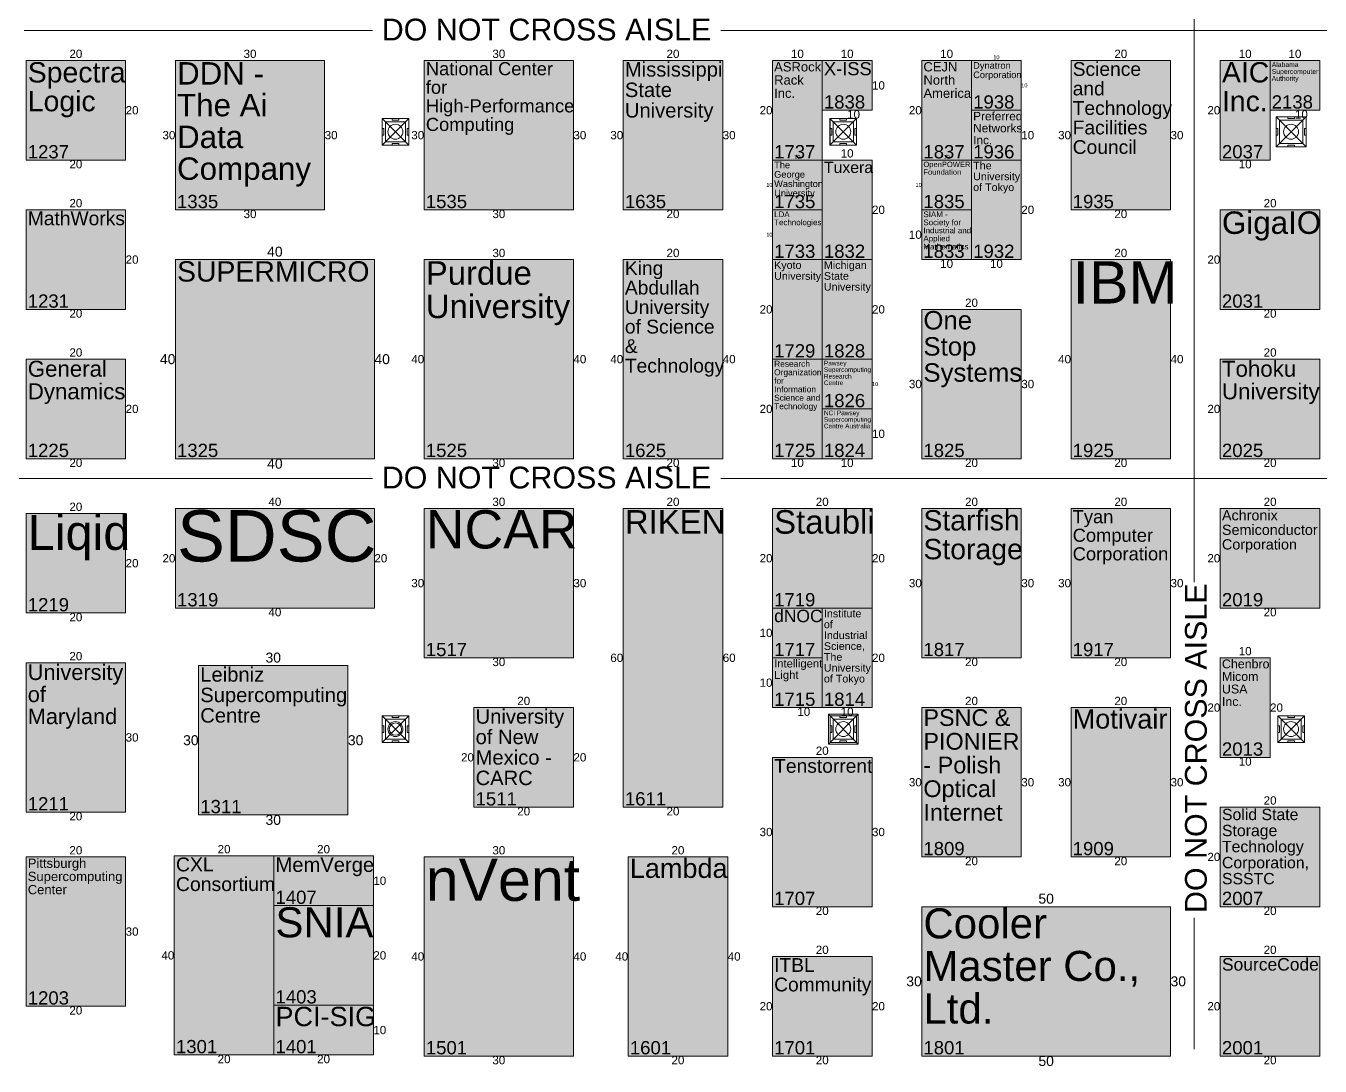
# Model space of a CAD drawing. Header units: inches. Extents: x 938 to 12482, y -17198 to -3672.
# Drawn here: x 6909 to 10030, y -15529 to -13021 of the extents above; entities that cross this region are included whole.
import ezdxf
from ezdxf.enums import TextEntityAlignment as Align

# ---------------------------------------------------------------- set-up
doc = ezdxf.new("R2010")
doc.units = ezdxf.units.IN
doc.header["$MEASUREMENT"] = 0
for name, color, linetype, true_color in [('Aisle do not cross', 7, 'Continuous', 0xffffff), ('BOOTH_DIMENSION', 7, 'Continuous', 0x000000), ('BOOTH_NUMBER', 7, 'Continuous', 0x000000), ('BOOTHLAYER', 7, 'Continuous', 0x000000), ('Columns', 7, 'Continuous', 0xffffff), ('COMPANY_NAME', 7, 'Continuous', 0x000000), ('HIGHLIGHT_SCHEME', 7, 'Continuous', 0x000000)]:
    doc.layers.add(name, color=color, linetype=linetype, true_color=true_color)
doc.styles.add('Arial', font='Arial.ttf')

msp = doc.modelspace()

# ---------------------------------------------------------------- hatches: boundary and pattern name
at = {"layer": 'HIGHLIGHT_SCHEME', "true_color": 0x48beb7, "transparency": 33554687}
for points in [[(6909.1, -13104.5), (7149.1, -13104.5), (7149.1, -13344.5), (6909.1, -13344.5)], [(7269.1, -13104.5), (7629.1, -13104.5), (7629.1, -13464.5), (7269.1, -13464.5)], [(7869.1, -13104.5), (8229.1, -13104.5), (8229.1, -13464.5), (7869.1, -13464.5)], [(8349.1, -13104.5), (8589.1, -13104.5), (8589.1, -13464.5), (8349.1, -13464.5)], [(8709.1, -13104.5), (8829.1, -13104.5), (8829.1, -13344.5), (8709.1, -13344.5)], [(8829.1, -13104.5), (8949.1, -13104.5), (8949.1, -13224.5), (8829.1, -13224.5)], [(9069.1, -13104.5), (9189.1, -13104.5), (9189.1, -13344.5), (9069.1, -13344.5)], [(9189.1, -13104.5), (9309.1, -13104.5), (9309.1, -13224.5), (9189.1, -13224.5)], [(9429.1, -13104.5), (9669.1, -13104.5), (9669.1, -13464.5), (9429.1, -13464.5)], [(9789.1, -13104.5), (9909.1, -13104.5), (9909.1, -13344.5), (9789.1, -13344.5)], [(9909.1, -13104.5), (10029.1, -13104.5), (10029.1, -13224.5), (9909.1, -13224.5)], [(9189.1, -13224.5), (9309.1, -13224.5), (9309.1, -13344.5), (9189.1, -13344.5)], [(8709.1, -13344.5), (8829.1, -13344.5), (8829.1, -13464.5), (8709.1, -13464.5)], [(8829.1, -13344.5), (8949.1, -13344.5), (8949.1, -13584.5), (8829.1, -13584.5)], [(9069.1, -13344.5), (9189.1, -13344.5), (9189.1, -13464.5), (9069.1, -13464.5)], [(9189.1, -13344.5), (9309.1, -13344.5), (9309.1, -13584.5), (9189.1, -13584.5)], [(6909.1, -13464.5), (7149.1, -13464.5), (7149.1, -13704.5), (6909.1, -13704.5)], [(8709.1, -13464.5), (8829.1, -13464.5), (8829.1, -13584.5), (8709.1, -13584.5)], [(9069.1, -13464.5), (9189.1, -13464.5), (9189.1, -13584.5), (9069.1, -13584.5)], [(9789.1, -13464.5), (10029.1, -13464.5), (10029.1, -13704.5), (9789.1, -13704.5)], [(7269.1, -13584.5), (7749.1, -13584.5), (7749.1, -14064.5), (7269.1, -14064.5)], [(7869.1, -13584.5), (8229.1, -13584.5), (8229.1, -14064.5), (7869.1, -14064.5)], [(8349.1, -13584.5), (8589.1, -13584.5), (8589.1, -14064.5), (8349.1, -14064.5)], [(8709.1, -13584.5), (8829.1, -13584.5), (8829.1, -13824.5), (8709.1, -13824.5)], [(8829.1, -13584.5), (8949.1, -13584.5), (8949.1, -13824.5), (8829.1, -13824.5)], [(9429.1, -13584.5), (9669.1, -13584.5), (9669.1, -14064.5), (9429.1, -14064.5)], [(9069.1, -13704.5), (9309.1, -13704.5), (9309.1, -14064.5), (9069.1, -14064.5)], [(6909.1, -13824.5), (7149.1, -13824.5), (7149.1, -14064.5), (6909.1, -14064.5)], [(8709.1, -13824.5), (8829.1, -13824.5), (8829.1, -14064.5), (8709.1, -14064.5)], [(8829.1, -13824.5), (8949.1, -13824.5), (8949.1, -13944.5), (8829.1, -13944.5)], [(9789.1, -13824.5), (10029.1, -13824.5), (10029.1, -14064.5), (9789.1, -14064.5)], [(8829.1, -13944.5), (8949.1, -13944.5), (8949.1, -14064.5), (8829.1, -14064.5)], [(6909.1, -14196.5), (6909.1, -14436.5), (7149.1, -14436.5), (7149.1, -14196.5)], [(7269.1, -14184.5), (7749.1, -14184.5), (7749.1, -14424.5), (7269.1, -14424.5)], [(7869.1, -14184.5), (8229.1, -14184.5), (8229.1, -14544.5), (7869.1, -14544.5)], [(8349.1, -14184.5), (8589.1, -14184.5), (8589.1, -14904.5), (8349.1, -14904.5)], [(8709.1, -14184.5), (8949.1, -14184.5), (8949.1, -14424.5), (8709.1, -14424.5)], [(9069.1, -14184.5), (9309.1, -14184.5), (9309.1, -14544.5), (9069.1, -14544.5)], [(9429.1, -14184.5), (9669.1, -14184.5), (9669.1, -14544.5), (9429.1, -14544.5)], [(9789.1, -14184.5), (10029.1, -14184.5), (10029.1, -14424.5), (9789.1, -14424.5)], [(8829.1, -14424.5), (8949.1, -14424.5), (8949.1, -14664.5), (8829.1, -14664.5)], [(8709.1, -14544.5), (8829.1, -14544.5), (8829.1, -14664.5), (8709.1, -14664.5)], [(9789.1, -14544.5), (9909.1, -14544.5), (9909.1, -14784.5), (9789.1, -14784.5)], [(6909.1, -14556.5), (6909.1, -14916.5), (7149.1, -14916.5), (7149.1, -14556.5)], [(7325.1, -14563.2), (7325.1, -14923.2), (7685.1, -14923.2), (7685.1, -14563.2)], [(7989.1, -14664.5), (8229.1, -14664.5), (8229.1, -14904.5), (7989.1, -14904.5)], [(9069.1, -14664.5), (9309.1, -14664.5), (9309.1, -15024.5), (9069.1, -15024.5)], [(9429.1, -14664.5), (9669.1, -14664.5), (9669.1, -15024.5), (9429.1, -15024.5)], [(8709.1, -14784.5), (8949.1, -14784.5), (8949.1, -15144.5), (8709.1, -15144.5)], [(9789.1, -14904.5), (10029.1, -14904.5), (10029.1, -15144.5), (9789.1, -15144.5)], [(6909.1, -15024.5), (7149.1, -15024.5), (7149.1, -15384.5), (6909.1, -15384.5)], [(7266.5, -15021.9), (7266.5, -15501.9), (7506.5, -15501.9), (7506.5, -15021.9)], [(7506.5, -15021.9), (7746.5, -15021.9), (7746.5, -15141.9), (7506.5, -15141.9)], [(7869.1, -15024.5), (7869.1, -15504.5), (8229.1, -15504.5), (8229.1, -15024.5)], [(8361.1, -15024.5), (8361.1, -15504.5), (8601.1, -15504.5), (8601.1, -15024.5)], [(7506.5, -15141.9), (7746.5, -15141.9), (7746.5, -15381.9), (7506.5, -15381.9)], [(9069.1, -15144.5), (9669.1, -15144.5), (9669.1, -15504.5), (9069.1, -15504.5)], [(8709.1, -15264.5), (8949.1, -15264.5), (8949.1, -15504.5), (8709.1, -15504.5)], [(9789.1, -15264.5), (10029.1, -15264.5), (10029.1, -15504.5), (9789.1, -15504.5)], [(7506.5, -15381.9), (7746.5, -15381.9), (7746.5, -15501.9), (7506.5, -15501.9)]]:
    msp.add_hatch(color=123, dxfattribs=at).paths.add_polyline_path(points, flags=0)
at = {"layer": 'HIGHLIGHT_SCHEME', "true_color": 0xf9c981, "transparency": 33554687}
msp.add_hatch(color=31, dxfattribs=at).paths.add_polyline_path([(8709.1, -14424.5), (8829.1, -14424.5), (8829.1, -14544.5), (8709.1, -14544.5)], flags=0)

# ---------------------------------------------------------------- linework, layer by layer
at = {"layer": 'Aisle do not cross', "color": 1, "lineweight": 5, "transparency": 33554687}
for points in [[(9725.7, -14362.3), (9725.7, -11770.3)], [(6904.1, -13031.9), (7744.6, -13031.9)], [(8584.2, -13031.9), (10573.2, -13031.9)], [(5463.6, -14111.9), (7744.6, -14111.9)], [(8584.2, -14111.9), (10629.1, -14111.9)], [(9725.7, -15488.2), (9725.7, -15171.7)]]:
    msp.add_lwpolyline(points, dxfattribs=at).dxf.unprotected_set("ltscale", 0)
at = {"layer": 'BOOTHLAYER', "color": 7, "lineweight": 5}
for points in [[(6909.1, -13104.5), (7149.1, -13104.5), (7149.1, -13344.5), (6909.1, -13344.5)], [(7269.1, -13104.5), (7629.1, -13104.5), (7629.1, -13464.5), (7269.1, -13464.5)], [(7869.1, -13104.5), (8229.1, -13104.5), (8229.1, -13464.5), (7869.1, -13464.5)], [(8349.1, -13104.5), (8589.1, -13104.5), (8589.1, -13464.5), (8349.1, -13464.5)], [(8709.1, -13104.5), (8829.1, -13104.5), (8829.1, -13344.5), (8709.1, -13344.5)], [(8829.1, -13104.5), (8949.1, -13104.5), (8949.1, -13224.5), (8829.1, -13224.5)], [(9069.1, -13104.5), (9189.1, -13104.5), (9189.1, -13344.5), (9069.1, -13344.5)], [(9189.1, -13104.5), (9309.1, -13104.5), (9309.1, -13224.5), (9189.1, -13224.5)], [(9429.1, -13104.5), (9669.1, -13104.5), (9669.1, -13464.5), (9429.1, -13464.5)], [(9789.1, -13104.5), (9909.1, -13104.5), (9909.1, -13344.5), (9789.1, -13344.5)], [(9909.1, -13104.5), (10029.1, -13104.5), (10029.1, -13224.5), (9909.1, -13224.5)], [(9189.1, -13224.5), (9309.1, -13224.5), (9309.1, -13344.5), (9189.1, -13344.5)], [(8709.1, -13344.5), (8829.1, -13344.5), (8829.1, -13464.5), (8709.1, -13464.5)], [(8829.1, -13344.5), (8949.1, -13344.5), (8949.1, -13584.5), (8829.1, -13584.5)], [(9069.1, -13344.5), (9189.1, -13344.5), (9189.1, -13464.5), (9069.1, -13464.5)], [(9189.1, -13344.5), (9309.1, -13344.5), (9309.1, -13584.5), (9189.1, -13584.5)], [(6909.1, -13464.5), (7149.1, -13464.5), (7149.1, -13704.5), (6909.1, -13704.5)], [(8709.1, -13464.5), (8829.1, -13464.5), (8829.1, -13584.5), (8709.1, -13584.5)], [(9069.1, -13464.5), (9189.1, -13464.5), (9189.1, -13584.5), (9069.1, -13584.5)], [(9789.1, -13464.5), (10029.1, -13464.5), (10029.1, -13704.5), (9789.1, -13704.5)], [(7269.1, -13584.5), (7749.1, -13584.5), (7749.1, -14064.5), (7269.1, -14064.5)], [(7869.1, -13584.5), (8229.1, -13584.5), (8229.1, -14064.5), (7869.1, -14064.5)], [(8349.1, -13584.5), (8589.1, -13584.5), (8589.1, -14064.5), (8349.1, -14064.5)], [(8709.1, -13584.5), (8829.1, -13584.5), (8829.1, -13824.5), (8709.1, -13824.5)], [(8829.1, -13584.5), (8949.1, -13584.5), (8949.1, -13824.5), (8829.1, -13824.5)], [(9429.1, -13584.5), (9669.1, -13584.5), (9669.1, -14064.5), (9429.1, -14064.5)], [(9069.1, -13704.5), (9309.1, -13704.5), (9309.1, -14064.5), (9069.1, -14064.5)], [(6909.1, -13824.5), (7149.1, -13824.5), (7149.1, -14064.5), (6909.1, -14064.5)], [(8709.1, -13824.5), (8829.1, -13824.5), (8829.1, -14064.5), (8709.1, -14064.5)], [(8829.1, -13824.5), (8949.1, -13824.5), (8949.1, -13944.5), (8829.1, -13944.5)], [(9789.1, -13824.5), (10029.1, -13824.5), (10029.1, -14064.5), (9789.1, -14064.5)], [(8829.1, -13944.5), (8949.1, -13944.5), (8949.1, -14064.5), (8829.1, -14064.5)], [(6909.1, -14196.5), (6909.1, -14436.5), (7149.1, -14436.5), (7149.1, -14196.5)], [(7269.1, -14184.5), (7749.1, -14184.5), (7749.1, -14424.5), (7269.1, -14424.5)], [(7869.1, -14184.5), (8229.1, -14184.5), (8229.1, -14544.5), (7869.1, -14544.5)], [(8349.1, -14184.5), (8589.1, -14184.5), (8589.1, -14904.5), (8349.1, -14904.5)], [(8709.1, -14184.5), (8949.1, -14184.5), (8949.1, -14424.5), (8709.1, -14424.5)], [(9069.1, -14184.5), (9309.1, -14184.5), (9309.1, -14544.5), (9069.1, -14544.5)], [(9429.1, -14184.5), (9669.1, -14184.5), (9669.1, -14544.5), (9429.1, -14544.5)], [(9789.1, -14184.5), (10029.1, -14184.5), (10029.1, -14424.5), (9789.1, -14424.5)], [(8709.1, -14424.5), (8829.1, -14424.5), (8829.1, -14544.5), (8709.1, -14544.5)], [(8829.1, -14424.5), (8949.1, -14424.5), (8949.1, -14664.5), (8829.1, -14664.5)], [(8709.1, -14544.5), (8829.1, -14544.5), (8829.1, -14664.5), (8709.1, -14664.5)], [(9789.1, -14544.5), (9909.1, -14544.5), (9909.1, -14784.5), (9789.1, -14784.5)], [(6909.1, -14556.5), (6909.1, -14916.5), (7149.1, -14916.5), (7149.1, -14556.5)], [(7325.1, -14563.2), (7325.1, -14923.2), (7685.1, -14923.2), (7685.1, -14563.2)], [(7989.1, -14664.5), (8229.1, -14664.5), (8229.1, -14904.5), (7989.1, -14904.5)], [(9069.1, -14664.5), (9309.1, -14664.5), (9309.1, -15024.5), (9069.1, -15024.5)], [(9429.1, -14664.5), (9669.1, -14664.5), (9669.1, -15024.5), (9429.1, -15024.5)], [(8709.1, -14784.5), (8949.1, -14784.5), (8949.1, -15144.5), (8709.1, -15144.5)], [(9789.1, -14904.5), (10029.1, -14904.5), (10029.1, -15144.5), (9789.1, -15144.5)], [(6909.1, -15024.5), (7149.1, -15024.5), (7149.1, -15384.5), (6909.1, -15384.5)], [(7266.5, -15021.9), (7266.5, -15501.9), (7506.5, -15501.9), (7506.5, -15021.9)], [(7506.5, -15021.9), (7746.5, -15021.9), (7746.5, -15141.9), (7506.5, -15141.9)], [(7869.1, -15024.5), (7869.1, -15504.5), (8229.1, -15504.5), (8229.1, -15024.5)], [(8361.1, -15024.5), (8361.1, -15504.5), (8601.1, -15504.5), (8601.1, -15024.5)], [(7506.5, -15141.9), (7746.5, -15141.9), (7746.5, -15381.9), (7506.5, -15381.9)], [(9069.1, -15144.5), (9669.1, -15144.5), (9669.1, -15504.5), (9069.1, -15504.5)], [(8709.1, -15264.5), (8949.1, -15264.5), (8949.1, -15504.5), (8709.1, -15504.5)], [(9789.1, -15264.5), (10029.1, -15264.5), (10029.1, -15504.5), (9789.1, -15504.5)], [(7506.5, -15381.9), (7746.5, -15381.9), (7746.5, -15501.9), (7506.5, -15501.9)]]:
    msp.add_lwpolyline(points, close=True, dxfattribs=at)
at = {"layer": 'Columns', "color": 6, "lineweight": 5, "transparency": 33554687}
for points in [[(7767.8, -13244.4), (7831.8, -13308.4), (7831.8, -13244.4), (7767.8, -13308.4)], [(7831.9, -13244.4), (7767.8, -13244.4), (7767.8, -13308.4), (7831.9, -13308.4), (7831.9, -13244.4)], [(7767.9, -13244.4), (7767.9, -13308.4)], [(7824.2, -13252.1), (7824.2, -13300.8), (7775.5, -13300.8), (7775.5, -13252.1), (7824.2, -13252.1)], [(7807.9, -13244.4), (7807.9, -13248.4), (7791.9, -13248.4), (7791.9, -13244.4)], [(8847.8, -13244.4), (8911.8, -13308.4), (8911.8, -13244.4), (8847.8, -13308.4)], [(8911.9, -13244.4), (8847.8, -13244.4), (8847.8, -13308.4), (8911.9, -13308.4), (8911.9, -13244.4)], [(8847.9, -13244.4), (8847.9, -13308.4)], [(8904.2, -13252.1), (8904.2, -13300.8), (8855.5, -13300.8), (8855.5, -13252.1), (8904.2, -13252.1)], [(8887.9, -13244.4), (8887.9, -13248.4), (8871.9, -13248.4), (8871.9, -13244.4)], [(9923.8, -13240.4), (9995.8, -13312.4), (9995.8, -13240.4), (9923.8, -13312.4)], [(9995.9, -13240.4), (9923.8, -13240.4), (9923.8, -13312.4), (9995.9, -13312.4), (9995.9, -13240.4)], [(9923.9, -13240.4), (9923.9, -13312.4)], [(9931.5, -13304.8), (9988.2, -13304.8), (9988.2, -13248.1), (9931.5, -13248.1), (9931.5, -13304.8)], [(9967.9, -13240.4), (9967.9, -13244.4), (9951.9, -13244.4), (9951.9, -13240.4)], [(7767.9, -13284.4), (7771.9, -13284.4), (7771.9, -13268.4), (7767.9, -13268.4)], [(7831.9, -13284.4), (7827.9, -13284.4), (7827.9, -13268.4), (7831.9, -13268.4)], [(8847.9, -13284.4), (8851.9, -13284.4), (8851.9, -13268.4), (8847.9, -13268.4)], [(8911.9, -13284.4), (8907.9, -13284.4), (8907.9, -13268.4), (8911.9, -13268.4)], [(9923.9, -13284.4), (9927.9, -13284.4), (9927.9, -13268.4), (9923.9, -13268.4)], [(9995.9, -13268.4), (9991.9, -13268.4), (9991.9, -13284.4), (9995.9, -13284.4)], [(7807.9, -13308.4), (7807.9, -13304.4), (7791.9, -13304.4), (7791.9, -13308.4)], [(8887.9, -13308.4), (8887.9, -13304.4), (8871.9, -13304.4), (8871.9, -13308.4)], [(9967.9, -13312.4), (9967.9, -13308.4), (9951.9, -13308.4), (9951.9, -13312.4)], [(7767.8, -14684.4), (7831.8, -14748.4), (7831.8, -14684.4), (7767.8, -14748.4)], [(7831.9, -14684.4), (7767.8, -14684.4), (7767.8, -14748.4), (7831.9, -14748.4), (7831.9, -14684.4)], [(7767.9, -14684.4), (7767.9, -14748.4)], [(7824.2, -14740.8), (7775.5, -14740.8), (7775.5, -14692.1), (7824.2, -14692.1), (7824.2, -14740.8)], [(7807.9, -14684.4), (7807.9, -14688.4), (7791.9, -14688.4), (7791.9, -14684.4)], [(8843.8, -14680.4), (8843.8, -14752.4), (8915.8, -14752.4), (8915.8, -14680.4), (8843.8, -14680.4)], [(8843.8, -14752.4), (8915.8, -14680.4)], [(8843.8, -14680.4), (8915.8, -14752.4)], [(8911.9, -14684.4), (8911.9, -14748.4), (8847.9, -14748.4), (8847.9, -14684.4), (8911.9, -14684.4)], [(8904.2, -14692.1), (8904.2, -14740.8), (8855.5, -14740.8), (8855.5, -14692.1), (8904.2, -14692.1)], [(8887.9, -14684.4), (8887.9, -14688.4), (8871.9, -14688.4), (8871.9, -14684.4)], [(9927.8, -14684.4), (9991.8, -14748.4), (9991.8, -14684.4), (9927.8, -14748.4)], [(9991.9, -14684.4), (9927.8, -14684.4), (9927.8, -14748.4), (9991.9, -14748.4), (9991.9, -14684.4)], [(9927.9, -14684.4), (9927.9, -14748.4)], [(9984.2, -14692.1), (9984.2, -14740.8), (9935.5, -14740.8), (9935.5, -14692.1), (9984.2, -14692.1)], [(9967.9, -14684.4), (9967.9, -14688.4), (9951.9, -14688.4), (9951.9, -14684.4)], [(7767.9, -14724.4), (7771.9, -14724.4), (7771.9, -14708.4), (7767.9, -14708.4)], [(7831.9, -14724.4), (7827.9, -14724.4), (7827.9, -14708.4), (7831.9, -14708.4)], [(8847.9, -14724.4), (8851.9, -14724.4), (8851.9, -14708.4), (8847.9, -14708.4)], [(8911.9, -14724.4), (8907.9, -14724.4), (8907.9, -14708.4), (8911.9, -14708.4)], [(9927.9, -14724.4), (9931.9, -14724.4), (9931.9, -14708.4), (9927.9, -14708.4)], [(9991.9, -14724.4), (9987.9, -14724.4), (9987.9, -14708.4), (9991.9, -14708.4)], [(7807.9, -14748.4), (7807.9, -14744.4), (7791.9, -14744.4), (7791.9, -14748.4)], [(8887.9, -14748.4), (8887.9, -14744.4), (8871.9, -14744.4), (8871.9, -14748.4)], [(9967.9, -14748.4), (9967.9, -14744.4), (9951.9, -14744.4), (9951.9, -14748.4)]]:
    msp.add_lwpolyline(points, dxfattribs=at).dxf.unprotected_set("ltscale", 0)
for centre, radius in [((7799.8, -13276.4), 18), ((8879.8, -13276.4), 18), ((9959.8, -13276.4), 18), ((7799.8, -14716.4), 18), ((8879.8, -14716.4), 18), ((9959.8, -14716.4), 18), ((7799.8, -14716.4), 14.8)]:
    msp.add_circle(centre, radius, dxfattribs=at).dxf.unprotected_set("ltscale", 0)

# ---------------------------------------------------------------- texts
at = {"layer": 'Aisle do not cross', "color": 1, "style": 'Arial'}
for rotation, p in [(360, (8164.1, -13030)), (360, (8164.1, -14110)), (90, (9730.2, -14762.6))]:
    msp.add_text('DO NOT CROSS AISLE', height=52.5, rotation=rotation, dxfattribs=at).set_placement(p, align=Align.MIDDLE_CENTER)
at = {"layer": 'BOOTH_DIMENSION', "color": 8, "style": 'Arial'}
for s, height, p in [('20', 20, (7029.1, -13104.5)), ('30', 20, (7449.1, -13104.5)), ('30', 20, (8049.1, -13104.5)), ('20', 20, (8469.1, -13104.5)), ('10', 20, (8769.1, -13104.5)), ('10', 20, (8889.1, -13104.5)), ('10', 20, (9129.1, -13104.5)), ('10', 9.6, (9249.1, -13104.5)), ('20', 20, (9549.1, -13104.5)), ('10', 20, (9849.1, -13104.5)), ('10', 20, (9969.1, -13104.5)), ('10', 20, (8889.1, -13344.5)), ('10', 9.6, (8769.1, -13344.5)), ('10', 9.6, (9129.1, -13344.5)), ('20', 20, (7029.1, -13464.5)), ('20', 20, (9909.1, -13464.5)), ('40', 24, (7509.1, -13584.5)), ('30', 20, (8049.1, -13584.5)), ('20', 20, (8469.1, -13584.5)), ('20', 20, (9549.1, -13584.5)), ('20', 20, (9189.1, -13704.5)), ('20', 20, (7029.1, -13824.5)), ('20', 20, (9909.1, -13824.5)), ('20', 20, (7029.1, -14196.5)), ('40', 20, (7509.1, -14184.5)), ('30', 20, (8049.1, -14184.5)), ('20', 20, (8469.1, -14184.5)), ('20', 20, (8829.1, -14184.5)), ('20', 20, (9189.1, -14184.5)), ('20', 20, (9549.1, -14184.5)), ('20', 20, (9909.1, -14184.5)), ('20', 20, (7029.1, -14556.5)), ('30', 24, (7505.1, -14563.2)), ('10', 20, (9849.1, -14544.5)), ('20', 20, (8109.1, -14664.5)), ('20', 20, (9189.1, -14664.5)), ('20', 20, (9549.1, -14664.5)), ('20', 20, (8829.1, -14784.5)), ('20', 20, (9909.1, -14904.5)), ('20', 20, (7029.1, -15024.5)), ('20', 20, (7386.5, -15021.9)), ('20', 20, (7626.5, -15021.9)), ('30', 20, (8049.1, -15024.5)), ('20', 20, (8481.1, -15024.5)), ('50', 24, (9369.1, -15144.5)), ('20', 20, (8829.1, -15264.5)), ('20', 20, (9909.1, -15264.5))]:
    msp.add_text(s, height=height, dxfattribs=at).set_placement(p, align=Align.BOTTOM_CENTER)
for s, height, p in [('10', 20, (8949.1, -13164.5)), ('10', 9.6, (9309.1, -13164.5)), ('20', 20, (7149.1, -13224.5)), ('30', 20, (7629.1, -13284.5)), ('30', 20, (8229.1, -13284.5)), ('30', 20, (8589.1, -13284.5)), ('10', 20, (9309.1, -13284.5)), ('30', 20, (9669.1, -13284.5)), ('20', 20, (8949.1, -13464.5)), ('20', 20, (9309.1, -13464.5)), ('20', 20, (7149.1, -13584.5)), ('20', 20, (8949.1, -13704.5)), ('40', 24, (7749.1, -13824.5)), ('40', 20, (8229.1, -13824.5)), ('40', 20, (8589.1, -13824.5)), ('40', 20, (9669.1, -13824.5)), ('10', 9.6, (8949.1, -13884.5)), ('30', 20, (9309.1, -13884.5)), ('20', 20, (7149.1, -13944.5)), ('10', 20, (8949.1, -14004.5)), ('20', 20, (7749.1, -14304.5)), ('20', 20, (8949.1, -14304.5)), ('20', 20, (7149.1, -14316.5)), ('30', 20, (8229.1, -14364.5)), ('30', 20, (9309.1, -14364.5)), ('30', 20, (9669.1, -14364.5)), ('60', 20, (8589.1, -14544.5)), ('20', 20, (8949.1, -14544.5)), ('20', 20, (9909.1, -14664.5)), ('30', 20, (7149.1, -14736.5)), ('30', 24, (7685.1, -14743.2)), ('20', 20, (8229.1, -14784.5)), ('30', 20, (9309.1, -14844.5)), ('30', 20, (9669.1, -14844.5)), ('30', 20, (8949.1, -14964.5)), ('10', 20, (7746.5, -15081.9)), ('30', 20, (7149.1, -15204.5)), ('20', 20, (7746.5, -15261.9)), ('40', 20, (8229.1, -15264.5)), ('40', 20, (8601.1, -15264.5)), ('30', 24, (9669.1, -15324.5)), ('20', 20, (8949.1, -15384.5)), ('10', 20, (7746.5, -15441.9))]:
    msp.add_text(s, height=height, dxfattribs=at).set_placement(p, align=Align.MIDDLE_LEFT)
for s, height, p in [('20', 20, (8709.1, -13224.5)), ('20', 20, (9069.1, -13224.5)), ('20', 20, (9789.1, -13224.5)), ('30', 20, (7269.1, -13284.5)), ('30', 20, (7869.1, -13284.5)), ('30', 20, (8349.1, -13284.5)), ('30', 20, (9429.1, -13284.5)), ('10', 9.6, (8709.1, -13404.5)), ('10', 9.6, (9069.1, -13404.5)), ('10', 20, (9069.1, -13524.5)), ('10', 9.6, (8709.1, -13524.5)), ('20', 20, (9789.1, -13584.5)), ('20', 20, (8709.1, -13704.5)), ('40', 24, (7269.1, -13824.5)), ('40', 20, (7869.1, -13824.5)), ('40', 20, (8349.1, -13824.5)), ('40', 20, (9429.1, -13824.5)), ('30', 20, (9069.1, -13884.5)), ('20', 20, (8709.1, -13944.5)), ('20', 20, (9789.1, -13944.5)), ('20', 20, (7269.1, -14304.5)), ('20', 20, (8709.1, -14304.5)), ('20', 20, (9789.1, -14304.5)), ('30', 20, (7869.1, -14364.5)), ('30', 20, (9069.1, -14364.5)), ('30', 20, (9429.1, -14364.5)), ('10', 20, (8709.1, -14484.5)), ('60', 20, (8349.1, -14544.5)), ('10', 20, (8709.1, -14604.5)), ('20', 20, (9789.1, -14664.5)), ('30', 24, (7325.1, -14743.2)), ('20', 20, (7989.1, -14784.5)), ('30', 20, (9069.1, -14844.5)), ('30', 20, (9429.1, -14844.5)), ('30', 20, (8709.1, -14964.5)), ('20', 20, (9789.1, -15024.5)), ('40', 20, (7266.5, -15261.9)), ('40', 20, (7869.1, -15264.5)), ('40', 20, (8361.1, -15264.5)), ('30', 24, (9069.1, -15324.5)), ('20', 20, (8709.1, -15384.5)), ('20', 20, (9789.1, -15384.5))]:
    msp.add_text(s, height=height, dxfattribs=at).set_placement(p, align=Align.MIDDLE_RIGHT)
for p in [(8889.1, -13224.5), (9969.1, -13224.5), (8769.1, -14664.5)]:
    msp.add_text('10', height=20, dxfattribs=at).set_placement(p, align=Align.TOP_LEFT)
for s, height, p in [('20', 20, (7029.1, -13344.5)), ('10', 20, (9849.1, -13344.5)), ('30', 20, (7449.1, -13464.5)), ('30', 20, (8049.1, -13464.5)), ('20', 20, (8469.1, -13464.5)), ('20', 20, (9549.1, -13464.5)), ('10', 20, (9129.1, -13584.5)), ('10', 20, (9249.1, -13584.5)), ('20', 20, (7029.1, -13704.5)), ('20', 20, (9909.1, -13704.5)), ('20', 20, (7029.1, -14064.5)), ('40', 24, (7509.1, -14064.5)), ('30', 20, (8049.1, -14064.5)), ('20', 20, (8469.1, -14064.5)), ('10', 20, (8769.1, -14064.5)), ('10', 20, (8889.1, -14064.5)), ('20', 20, (9189.1, -14064.5)), ('20', 20, (9549.1, -14064.5)), ('20', 20, (9909.1, -14064.5)), ('20', 20, (7029.1, -14436.5)), ('40', 20, (7509.1, -14424.5)), ('20', 20, (9909.1, -14424.5)), ('30', 20, (8049.1, -14544.5)), ('20', 20, (9189.1, -14544.5)), ('20', 20, (9549.1, -14544.5)), ('10', 20, (8889.1, -14664.5)), ('10', 20, (9849.1, -14784.5)), ('20', 20, (7029.1, -14916.5)), ('20', 20, (8109.1, -14904.5)), ('20', 20, (8469.1, -14904.5)), ('30', 24, (7505.1, -14923.2)), ('20', 20, (9189.1, -15024.5)), ('20', 20, (9549.1, -15024.5)), ('20', 20, (8829.1, -15144.5)), ('20', 20, (9909.1, -15144.5)), ('20', 20, (7029.1, -15384.5)), ('20', 20, (7386.5, -15501.9)), ('20', 20, (7626.5, -15501.9)), ('30', 20, (8049.1, -15504.5)), ('20', 20, (8481.1, -15504.5)), ('20', 20, (8829.1, -15504.5)), ('50', 24, (9369.1, -15504.5)), ('20', 20, (9909.1, -15504.5))]:
    msp.add_text(s, height=height, dxfattribs=at).set_placement(p, align=Align.TOP_CENTER)
at = {"layer": 'BOOTH_NUMBER', "color": 18, "true_color": 0x000000, "style": 'Arial'}
for s, p in [('1838', (8833.1, -13220.5)), ('1938', (9193.1, -13220.5)), ('2138', (9913.1, -13220.5)), ('1237', (6913.1, -13340.5)), ('1737', (8713.1, -13340.5)), ('1837', (9073.1, -13340.5)), ('1936', (9193.1, -13340.5)), ('2037', (9793.1, -13340.5)), ('1335', (7273.1, -13460.5)), ('1535', (7873.1, -13460.5)), ('1635', (8353.1, -13460.5)), ('1735', (8713.1, -13460.5)), ('1835', (9073.1, -13460.5)), ('1935', (9433.1, -13460.5)), ('1733', (8713.1, -13580.5)), ('1832', (8833.1, -13580.5)), ('1833', (9073.1, -13580.5)), ('1932', (9193.1, -13580.5)), ('1231', (6913.1, -13700.5)), ('2031', (9793.1, -13700.5)), ('1729', (8713.1, -13820.5)), ('1828', (8833.1, -13820.5)), ('1826', (8833.1, -13940.5)), ('1225', (6913.1, -14060.5)), ('1325', (7273.1, -14060.5)), ('1525', (7873.1, -14060.5)), ('1625', (8353.1, -14060.5)), ('1725', (8713.1, -14060.5)), ('1824', (8833.1, -14060.5)), ('1825', (9073.1, -14060.5)), ('1925', (9433.1, -14060.5)), ('2025', (9793.1, -14060.5)), ('1319', (7273.1, -14420.5)), ('1719', (8713.1, -14420.5)), ('2019', (9793.1, -14420.5)), ('1219', (6913.1, -14432.5)), ('1517', (7873.1, -14540.5)), ('1717', (8713.1, -14540.5)), ('1817', (9073.1, -14540.5)), ('1917', (9433.1, -14540.5)), ('1715', (8713.1, -14660.5)), ('1814', (8833.1, -14660.5)), ('2013', (9793.1, -14780.5)), ('1211', (6913.1, -14912.5)), ('1311', (7329.1, -14919.2)), ('1511', (7993.1, -14900.5)), ('1611', (8353.1, -14900.5)), ('1809', (9073.1, -15020.5)), ('1909', (9433.1, -15020.5)), ('1407', (7510.5, -15137.9)), ('1707', (8713.1, -15140.5)), ('2007', (9793.1, -15140.5)), ('1203', (6913.1, -15380.5)), ('1403', (7510.5, -15377.9)), ('1301', (7270.5, -15497.9)), ('1401', (7510.5, -15497.9)), ('1501', (7873.1, -15500.5)), ('1601', (8365.1, -15500.5)), ('1701', (8713.1, -15500.5)), ('1801', (9073.1, -15500.5)), ('2001', (9793.1, -15500.5))]:
    msp.add_text(s, height=32, dxfattribs=at).set_placement(p)
at = {"layer": 'COMPANY_NAME', "color": 18, "true_color": 0x000000, "attachment_point": 1, "line_spacing_factor": 0.85, "style": 'Arial'}
for s, insert, char_height, width in [('Spectra Logic', (6913.1, -13108.5), 49.022, 236), ('DDN - The Ai Data Company', (7273.1, -13108.5), 54.046, 356), ('National Center for High-Performance Computing', (7873.1, -13108.5), 31.6, 356), ('Mississippi State University', (8353.1, -13108.5), 34.839, 236), ('ASRock Rack Inc.', (8713.1, -13108.5), 22.457, 116), ('X-ISS', (8833.1, -13108.5), 31.6, 116), ('CEJN North America', (9073.1, -13108.5), 22.457, 116), ('Dynatron Corporation', (9193.1, -13108.5), 15.96, 116), ('Science and Technology Facilities Council', (9433.1, -13108.5), 33.18, 236), ('AIC Inc.', (9793.1, -13108.5), 49.02, 116), ('Alabama Supercomputer Authority', (9913.1, -13108.5), 11.761, 116), ('Preferred Networks Inc.', (9193.1, -13228.5), 20.369, 116), ('The George Washington University', (8713.1, -13348.5), 15.96, 116), ('Tuxera', (8833.1, -13348.5), 27.3, 116), ('OpenPOWER Foundation', (9073.1, -13348.5), 13.032, 116), ('The University of Tokyo', (9193.1, -13348.5), 18.476, 116), ('MathWorks', (6913.1, -13468.5), 33.18, 236), ('LDA Technologies', (8713.1, -13468.5), 13.718, 116), ('SIAM - Society for Industrial and Applied Mathematics', (9073.1, -13468.5), 13.718, 116), ('GigaIO', (9793.1, -13468.5), 54.05, 236), ('SUPERMICRO', (7273.1, -13588.5), 49.02, 476), ('Purdue University', (7873.1, -13588.5), 56.749, 356), ('King Abdullah University of Science & Technology', (8353.1, -13588.5), 33.18, 236), ('Kyoto University', (8713.1, -13588.5), 18.476, 116), ('Michigan State University', (8833.1, -13588.5), 18.476, 116), ('IBM', (9433.1, -13588.5), 101.91, 236), ('One Stop Systems', (9073.1, -13708.5), 44.464, 236), ('General Dynamics', (6913.1, -13828.5), 38.41, 236), ('Tohoku University', (9793.1, -13828.5), 38.41, 236), ('Research Organization for Information Science and Technology', (8713.1, -13828.5), 14.44, 116), ('Pawsey Supercomputing Research Centre', (8833.1, -13828.5), 11.173, 116), ('NCI Pawsey Supercomputing Centre Australia', (8833.1, -13948.5), 11.174, 116), ('Liqid', (6913.1, -14200.5), 83.84, 236), ('SDSC', (7273.1, -14188.5), 123.87, 476), ('NCAR', (7873.1, -14188.5), 92.44, 356), ('RIKEN', (8353.1, -14188.5), 56.75, 236), ('Staubli', (8713.1, -14188.5), 56.75, 236), ('Starfish Storage', (9073.1, -14188.5), 49.022, 236), ('Tyan Computer Corporation', (9433.1, -14188.5), 31.6, 236), ('Achronix Semiconductor Corporation', (9793.1, -14188.5), 24.759, 236), ('dNOC', (8713.1, -14428.5), 30.09, 116), ('Institute of Industrial Science, The University of Tokyo', (8833.1, -14428.5), 18.476, 116), ('University of Maryland', (6913.1, -14560.5), 37.554, 236), ('Leibniz Supercomputing Centre', (7329.1, -14567.2), 34.839, 356), ('Intelligent Light', (8713.1, -14548.5), 19.399, 116), ('Chenbro Micom USA Inc.', (9793.1, -14548.5), 21.388, 116), ('University of New Mexico - CARC', (7993.1, -14668.5), 34.839, 236), ('PSNC & PIONIER - Polish Optical Internet', (9073.1, -14668.5), 40.33, 236), ('Motivair', (9433.1, -14668.5), 46.69, 236), ('Tenstorrent', (8713.1, -14788.5), 33.18, 236), ('Solid State Storage Technology Corporation, SSSTC', (9793.1, -14908.5), 27.297, 236), ('Pittsburgh Supercomputing Center', (6913.1, -15028.5), 22.457, 236), ('CXL Consortium', (7270.5, -15025.9), 33.471, 236), ('MemVerge', (7510.5, -15025.9), 34.84, 236), ('nVent', (7873.1, -15028.5), 101.91, 356), ('Lambda', (8365.1, -15028.5), 46.69, 236), ('SNIA', (7510.5, -15145.9), 72.43, 236), ('Cooler Master Co., Ltd.', (9073.1, -15148.5), 72.427, 596), ('ITBL Community', (8713.1, -15268.5), 33.18, 236), ('SourceCode', (9793.1, -15268.5), 30.09, 236), ('PCI-SIG', (7510.5, -15385.9), 46.69, 236)]:
    msp.add_mtext(s, dxfattribs=dict(at, insert=insert, char_height=char_height, width=width))

doc.saveas('drawing.dxf')
